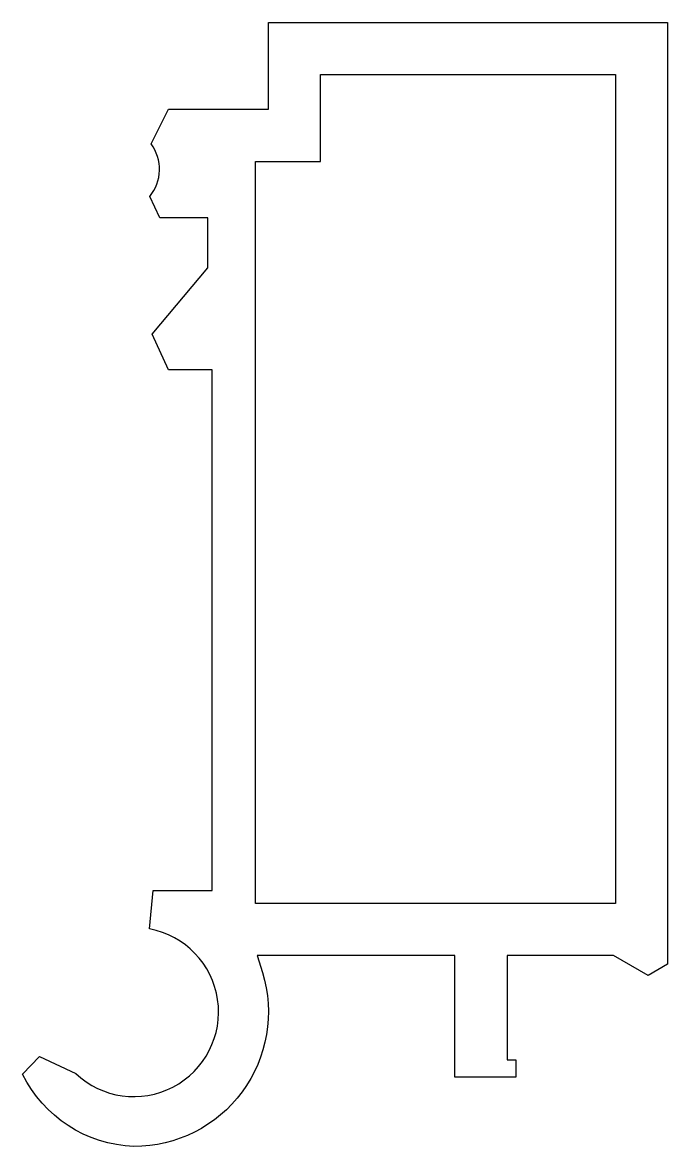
# Model space of a CAD drawing. Header units: millimetres. Extents: x -14.9 to 0, y -3.9 to 22.
import ezdxf

# ---------------------------------------------------------------- set-up
doc = ezdxf.new("R2010")
doc.units = ezdxf.units.MM

msp = doc.modelspace()

# ---------------------------------------------------------------- linework, layer by layer
msp.add_lwpolyline([(-11.854, 2), (-10.5, 2), (-10.5, 14), (-11.5, 14), (-11.883, 14.821), (-10.6, 16.35), (-10.6, 17.5), (-11.7, 17.5), (-11.934, 17.988, 0.339409), (-11.904, 19.205), (-11.5, 20), (-9.2, 20), (-9.2, 22), (0, 22), (0, 0.3), (-0.45, 0.04), (-1.246, 0.5), (-3.7, 0.5), (-3.7, -1.9), (-3.5, -1.9), (-3.5, -2.3), (-4.9, -2.3), (-4.9, 0.5), (-9.457, 0.5), (-9.337, 0.112, -0.504614), (-12.3, -3.9, -0.274409), (-14.869, -2.233), (-14.473, -1.828), (-13.64, -2.217, 1.335288), (-11.937, 1.116), (-11.854, 2)], format="xyb", close=True)
msp.add_lwpolyline([(-8, 20.8), (-1.2, 20.8), (-1.2, 1.7), (-9.5, 1.7), (-9.5, 18.8), (-8, 18.8), (-8, 20.8)], close=True)

doc.saveas('drawing.dxf')
